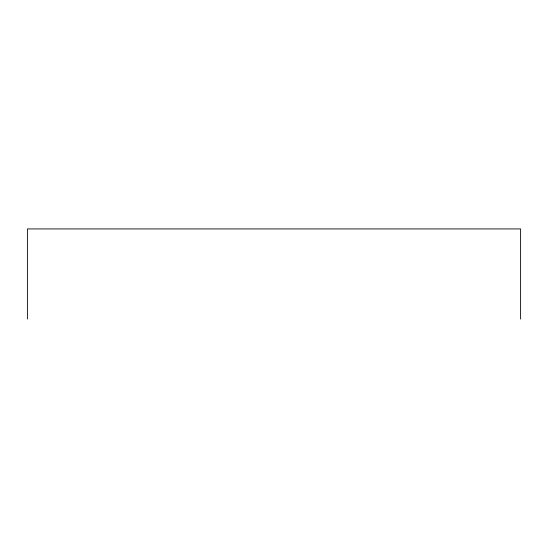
<?xml version="1.0" encoding="UTF-8"?>
<svg xmlns="http://www.w3.org/2000/svg" width="548" height="548" viewBox="0 0 548 548"><rect width="100%" height="100%" fill="white"/><g stroke="black" fill="none" stroke-linecap="round" stroke-linejoin="round"><path stroke-width="0.82" d="M520.6 319.073L520.6 228.927L27.4 228.927L27.4 319.073"/></g></svg>
